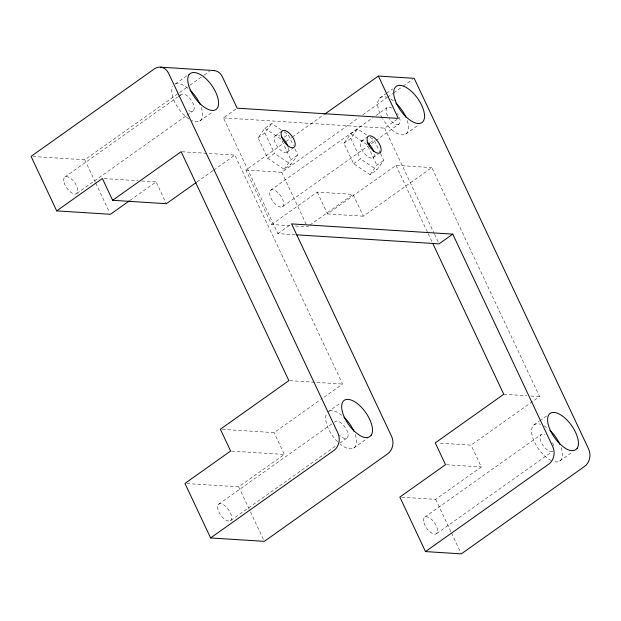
<?xml version="1.0" encoding="UTF-8"?>
<svg xmlns="http://www.w3.org/2000/svg" width="621" height="621" viewBox="0 0 621 621"><rect width="100%" height="100%" fill="white"/><g stroke="black" fill="none" stroke-linecap="round" stroke-linejoin="round"><path stroke-width="0.47" stroke-dasharray="3.1 2.33" d="M294.959 148.939L297.762 154.901L290.939 164.394L284.084 169.254L267.635 158.285L258.01 137.831L264.833 128.337L271.688 123.478L281.088 129.742M258.01 137.831L264.856 132.972L271.688 123.478M284.084 169.254L290.915 159.76L297.762 154.901M380.51 153.542L383.724 160.358L376.893 169.851L370.046 174.711L353.59 163.742L343.964 143.288L350.795 133.794L357.642 128.935L367.042 135.199M343.964 143.288L350.818 138.421L357.642 128.935M370.046 174.711L376.869 165.217L383.724 160.358M175.363 83.928L186.75 75.847M32.967 156.492L84.774 159.783L178.832 93.049M179.624 92.49L189.11 85.76M189.894 85.201L203.331 75.669M204.123 75.11L208.074 72.308A12.692 10.464 -86.4 0 1 209.572 71.423M64.957 176.993L177.482 97.163M178.266 96.604L181.41 94.369M76.833 193.434L186.207 115.832M186.999 115.281L193.294 110.81M199.83 120.971L212.77 111.788M295.27 234.73L277.897 233.628L223.444 117.897L236.384 108.722M130.107 200.327L156.088 181.891L166.35 203.696M197.059 181.914L212.809 170.736M213.593 170.185L234.854 155.103L342.59 384.042L321.329 399.124M275.212 135.836L282.066 130.977M284.333 137.148L288.136 134.446L293.353 145.524M289.984 225.695L271.587 224.523L245.939 170.014L282.99 143.73M286.141 141.495L291.66 137.575M292.452 137.016L323.983 114.644M267.635 158.285L274.482 153.426L290.939 164.394M287.088 152.277L293.182 147.961M379.78 98.071L385.874 93.755M386.635 93.212L392.72 88.896M245.939 170.014L281.755 172.289L359.008 117.478M362.951 114.683L386.604 97.901M387.388 97.342L392.907 93.429M393.698 92.871L402.369 86.715M403.153 86.156L412.616 79.449M270.57 190.305L372.864 117.742M376.008 115.506L387.023 107.689M361.166 141.293L367.259 136.977M223.444 117.897L384.609 128.128L396.788 119.488M370.287 142.605L374.098 139.904L380.114 152.688M282.454 206.754A10.153 4.774 54.6 0 0 277.276 192.013A10.153 4.774 54.6 0 0 270.29 196.453A10.153 4.774 54.6 0 0 282.454 206.754L368.214 145.904M371.366 143.668L398.907 124.13A10.153 4.774 54.6 0 0 397.401 113.581M353.59 163.742L360.444 158.883L376.893 169.851M271.587 224.523L317.261 192.122L353.07 194.396L363.332 216.201L431.836 167.6L539.571 396.547L471.067 445.148L438.154 443.052M405.769 134.043L418.709 124.86M373.05 157.734L378.375 153.954M277.897 233.628L291.598 223.902M308.979 225.679L307.403 226.797L293.849 225.935M309.77 225.12L353.07 194.396M317.261 192.122L327.515 213.927L396.019 165.333L431.836 167.6M222.279 429.352L274.086 432.643L320.537 399.683M327.748 412.065L340.688 402.882M186.874 483.557L238.674 486.848L284.34 454.448L274.086 432.643M218.538 504.299L333.423 422.792M230.422 520.74A10.153 4.774 54.6 0 0 225.244 506.006A10.153 4.774 54.6 0 0 218.258 510.439A10.153 4.774 54.6 0 0 230.422 520.74L335.86 445.932M339.788 443.146L346.875 438.123M353.737 448.028L367.345 438.372M533.687 425.137L539.012 421.356M539.773 420.813L546.627 415.954M401.779 497.196L435.655 499.346L481.329 466.953L471.067 445.148M424.795 517.122L541.248 434.506M436.672 533.563L552.341 451.506M559.668 461.1L572.523 451.979M182.093 151.749L234.854 155.103M104.289 178.607L137.862 180.734M141.704 180.983L156.088 181.891M327.515 213.927L363.332 216.201M289.821 380.689L342.59 384.042M503.755 394.273L526.988 395.748M530.854 395.996L539.571 396.547M231.579 451.094L284.34 454.448M446.476 464.741L481.329 466.953M370.178 137.288L374.098 139.904M350.795 133.794L367.244 144.763L376.869 165.217M284.224 131.838L288.136 134.446M264.833 128.337L281.29 139.306L290.915 159.76M384.609 128.128L434.18 233.473M434.584 234.334L439.063 243.851M396.019 165.333L427.807 232.875M428.218 233.752L432.348 242.524M350.818 138.421L360.444 158.883M264.856 132.972L274.482 153.426M281.755 172.289L306.588 225.066M435.655 499.346L451.125 532.228M451.537 533.09L460.898 552.993M84.774 159.783L95.355 182.279M95.766 183.148L109.606 212.561M238.674 486.848L250.077 511.075M250.48 511.937L263.917 540.487M374.3 154.272A10.153 4.774 54.6 0 1 368.059 156.826A10.153 4.774 54.6 0 1 360.304 145.143A10.153 4.774 54.6 0 1 365.885 141.596M288.16 147.526A10.153 4.774 54.6 0 1 282.889 151.842A10.153 4.774 54.6 0 1 274.42 140.121A10.153 4.774 54.6 0 1 279.931 136.139M334.486 422.35A10.153 4.774 54.6 0 1 343.258 424.88A10.153 4.774 54.6 0 1 347.884 436.788A10.153 4.774 54.6 0 1 339.501 435.267M180.4 95.704A10.153 4.774 54.6 0 1 188.388 96.853A10.153 4.774 54.6 0 1 194.218 108.566A10.153 4.774 54.6 0 1 187.379 109.738M201.336 107.511A22.209 10.448 54.6 0 1 191.478 120.435M188.916 118.984A22.209 10.448 54.6 0 1 172.731 86.459M175.347 84.052A22.209 10.448 54.6 0 1 188.737 88.919M355.243 434.576A22.209 10.448 54.6 0 1 340.207 444.116M337.614 441.779A22.209 10.448 54.6 0 1 326.638 413.524M329.246 411.11A22.209 10.448 54.6 0 1 342.637 415.977M398.907 124.13A10.153 4.774 54.6 0 1 389.336 118.704M387.574 115.793A10.153 4.774 54.6 0 1 391.75 107.992M552.449 451.382A10.153 4.774 54.6 0 1 541.132 442.113A10.153 4.774 54.6 0 1 545.067 434.747M552.581 442.843A10.153 4.774 54.6 0 1 553.715 445.754M561.174 447.648A22.209 10.448 54.6 0 1 553.761 461.519M551.316 460.572A22.209 10.448 54.6 0 1 532.562 437.013A22.209 10.448 54.6 0 1 540.697 424.298M544.012 425.789A22.209 10.448 54.6 0 1 547.916 428.506M407.275 120.583A22.209 10.448 54.6 0 1 402.105 134.866A22.209 10.448 54.6 0 1 382.761 119.03M382.288 118.231A22.209 10.448 54.6 0 1 386.79 97.241M390.749 99.112A22.209 10.448 54.6 0 1 394.017 101.44M64.118 182.667A10.153 4.774 54.6 0 0 76.15 193.868A10.153 4.774 54.6 0 0 71.935 179.469A10.153 4.774 54.6 0 0 64.118 182.667M423.964 522.797A10.153 4.774 54.6 0 0 435.989 533.998A10.153 4.774 54.6 0 0 431.774 519.606A10.153 4.774 54.6 0 0 423.964 522.797"/><path stroke-width="0.93" d="M112.626 200.288L181.13 151.687L288.866 380.634L220.362 429.227L230.624 451.032L184.957 483.433L210.604 537.941L333.912 450.466A12.692 10.464 -86.4 0 0 337.909 433.085L168.617 73.317A12.692 10.464 -86.4 0 0 154.357 68.892L31.05 156.376L56.697 210.884L102.372 178.483L112.626 200.288L166.35 203.696L196.275 182.473M129.323 200.886L110.422 214.292L56.697 210.884M324.775 114.085L378.375 76.057L414.191 78.331L588.615 448.999A12.692 10.464 -86.4 0 1 584.609 466.379L461.31 553.862L425.494 551.588L399.846 497.072L445.513 464.679L435.251 442.874L503.755 394.273L432.759 243.401M368.005 144.219L369.526 143.141M425.494 551.588L548.801 464.104A12.692 10.464 -86.4 0 0 552.799 446.724L452.763 234.133L439.063 243.851L296.233 234.785M160.707 67.169L214.424 70.577M452.763 234.133L291.598 223.902L391.634 436.493A12.692 10.464 -86.4 0 1 387.628 453.873L264.329 541.357L210.604 537.941M378.375 76.057L398.309 118.409L237.144 108.178L222.341 76.725A12.692 10.464 -86.4 0 0 212.786 70.553M367.073 142.372A10.153 4.774 54.6 0 1 373.733 151.586M282.314 137.893A10.153 4.774 54.6 0 1 287.779 146.129M190.026 90.084A22.209 10.448 54.6 0 1 200.094 104.32M343.933 417.149A22.209 10.448 54.6 0 1 354.001 431.378M549.864 430.221A22.209 10.448 54.6 0 1 559.932 444.45M395.965 103.156A22.209 10.448 54.6 0 1 406.033 117.392M189.025 74.613L188.714 75.125A22.209 10.448 54.6 0 0 199.698 103.381A22.209 10.448 54.6 0 0 218.514 104.576A22.209 10.448 54.6 0 0 202.756 76.01C199.038 73.449 192.611 70.32 189.025 74.613M371.234 435.197C367.95 439.637 361.826 437.207 358.317 434.382A22.209 10.448 54.6 0 1 341.713 405.482A22.209 10.448 54.6 0 1 360.824 406.693A22.209 10.448 54.6 0 1 371.234 435.197M577.165 448.269C573.889 452.717 567.765 450.279 564.256 447.454A22.209 10.448 54.6 0 1 547.644 418.554A22.209 10.448 54.6 0 1 566.756 419.765A22.209 10.448 54.6 0 1 577.165 448.269M367.733 142.582A10.153 4.774 54.6 0 0 379.897 152.875A10.153 4.774 54.6 0 0 374.727 138.141A10.153 4.774 54.6 0 0 367.733 142.582M281.779 137.125A10.153 4.774 54.6 0 0 293.943 147.418A10.153 4.774 54.6 0 0 288.765 132.684A10.153 4.774 54.6 0 0 281.779 137.125M395.142 100.175A22.209 10.448 54.6 0 0 421.752 122.702A22.209 10.448 54.6 0 0 410.434 90.464A22.209 10.448 54.6 0 0 395.142 100.175"/></g></svg>
